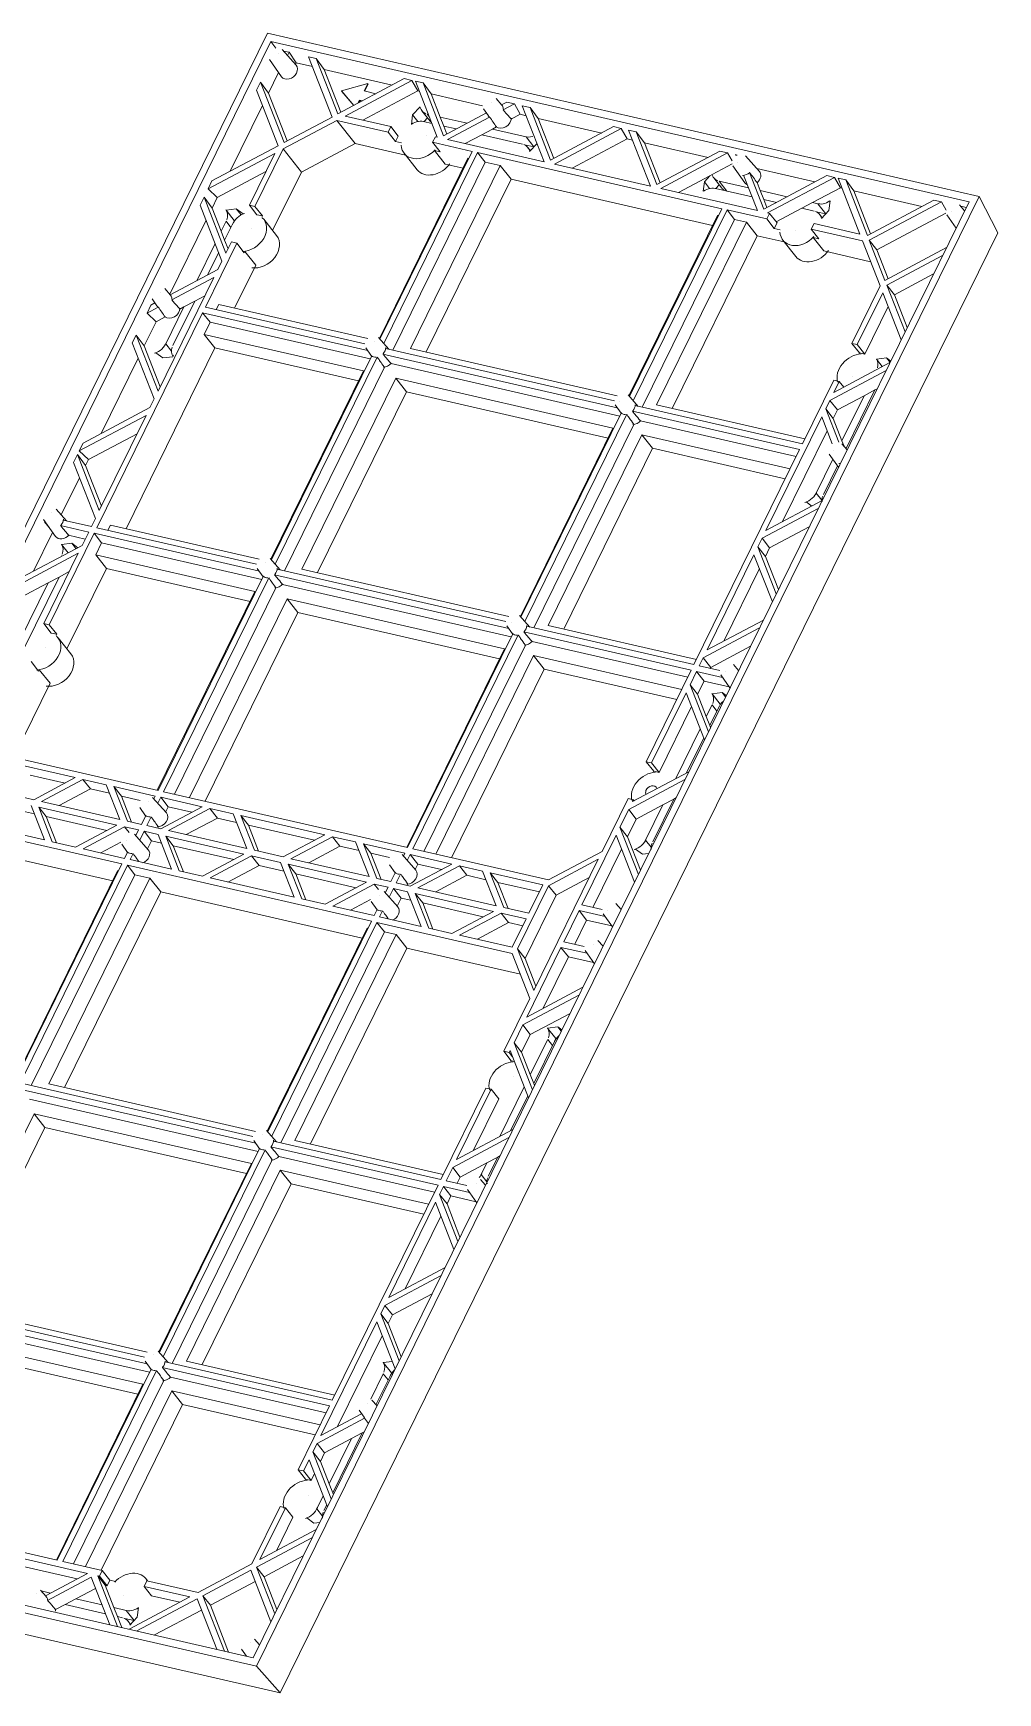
# Model space of a CAD drawing. Extents: x 4116 to 5931, y -3683 to -1260.
# Drawn here: x 5067.9 to 5245.3, y -1578.8 to -1273.7 of the extents above; entities that cross this region are included whole.
import ezdxf

# ---------------------------------------------------------------- set-up
doc = ezdxf.new("R2010")
doc.units = 0
doc.header["$MEASUREMENT"] = 0
doc.layers.get('0').update_dxf_attribs({"true_color": 0xffffff})
doc.layers.add('61', color=7, linetype='Continuous', true_color=0xffffff)

# ---------------------------------------------------------------- blocks, each defined once
blk = doc.blocks.new('u15')
at = {"layer": '61', "color": 7, "linetype": 'Continuous', "lineweight": 13}
for p, q in [((0.28, 151.9), (-132.61, -118.36)), ((0.89, 150.35), (-130.75, -117.37)), ((0.28, 151.9), (131.14, 121.89)), ((0.89, 150.35), (1.77, 149.16)), ((0.89, 150.35), (129.29, 120.9)), ((0.63, 147.03), (2.83, 143.9)), ((5.51, 146.02), (2.98, 148.89)), ((3.22, 148.61), (3.23, 148.62)), ((3.23, 148.62), (4.23, 148.39)), ((4.23, 148.39), (3.94, 147.8)), ((4.23, 148.39), (5.51, 146.44)), ((9.21, 147.25), (7.79, 147.57)), ((7.79, 147.57), (12.13, 136.47)), ((13.2, 137.04), (9.21, 147.25)), ((9.21, 147.25), (10.69, 145.25)), ((0.46, 140.88), (2.31, 144.64)), ((5.38, 146.17), (5.51, 146.44)), ((8.51, 145.75), (5.51, 146.44)), ((10.69, 145.25), (13.77, 137.35)), ((23.22, 142.37), (10.69, 145.25)), ((13.2, 137.04), (25.4, 143.54)), ((26.81, 143.21), (25.4, 143.54)), ((-1.74, 141.42), (-1.02, 142.88)), ((2.25, 131.21), (-1.74, 141.42)), ((-1.02, 142.88), (3.32, 131.78)), ((-1.02, 142.88), (0.46, 140.88)), ((3.89, 132.09), (0.46, 140.88)), ((18.69, 142.64), (13.87, 141.28)), ((13.87, 141.28), (16.15, 138.61)), ((13.95, 141.18), (13.87, 141.28)), ((13.95, 141.18), (16.15, 138.61)), ((26.81, 143.21), (14.52, 136.67)), ((17.78, 135.92), (27.89, 141.3)), ((18.01, 141.27), (18.69, 142.64)), ((20.2, 140.77), (18.01, 141.27)), ((18.13, 141.24), (18.77, 142.54)), ((18.77, 142.54), (18.69, 142.64)), ((26.81, 143.21), (27.89, 141.3)), ((28.87, 142.74), (27.46, 143.07)), ((31.48, 132.78), (27.46, 143.07)), ((28.17, 141.24), (27.89, 141.3)), ((28.87, 142.74), (32.66, 133.05)), ((28.87, 142.74), (30.35, 140.74)), ((32.02, 136.47), (30.35, 140.74)), ((39.79, 138.57), (30.35, 140.74)), ((-6.61, 126.5), (-0.65, 138.63)), ((16.9, 139.01), (17.18, 139.58)), ((17.08, 139.11), (17.26, 139.48)), ((17.26, 139.48), (17.18, 139.58)), ((17.73, 139.45), (17.18, 139.58)), ((17.62, 139.4), (17.26, 139.48)), ((26.95, 136.88), (28.32, 138.38)), ((28.65, 137.62), (30.15, 135.72)), ((39.96, 138.01), (40.88, 136.71)), ((43.37, 138.67), (42.31, 139.87)), ((43.32, 138.72), (44.25, 139.22)), ((45.66, 138.89), (43.6, 137.79)), ((44.25, 139.22), (45.66, 138.89)), ((45.66, 138.89), (46.74, 136.98)), ((51.14, 128.27), (47.12, 138.56)), ((48.54, 138.23), (47.12, 138.56)), ((48.54, 138.23), (52.33, 128.54)), ((48.54, 138.23), (50.02, 136.23)), ((3.13, 130.61), (13.01, 135.87)), ((12.13, 136.47), (3.32, 131.78)), ((13.01, 135.87), (22.44, 133.71)), ((13.01, 135.87), (16.37, 131.62)), ((14.52, 136.67), (22.94, 134.74)), ((22.44, 133.71), (22.94, 134.74)), ((22.94, 134.74), (24.32, 132.99)), ((26.72, 135.12), (26.95, 136.88)), ((26.95, 136.88), (27.92, 135.66)), ((30.49, 135.32), (28.98, 135.66)), ((29.06, 135.64), (29.68, 136.32)), ((29.65, 137.01), (29.99, 136.58)), ((29.65, 137.01), (29.84, 136.97)), ((32.67, 134.82), (32.02, 136.47)), ((32.02, 136.47), (36.96, 135.34)), ((32.66, 133.05), (40.51, 137.23)), ((34.99, 134.29), (32.67, 134.82)), ((33.24, 133.36), (32.67, 134.82)), ((41.12, 136.47), (33.37, 132.35)), ((41.64, 134.26), (42.38, 134.66)), ((45.1, 136.11), (46.74, 136.98)), ((47.84, 136.73), (46.74, 136.98)), ((61.73, 133.54), (50.02, 136.23)), ((52.9, 128.85), (50.02, 136.23)), ((52.33, 128.54), (63.91, 134.71)), ((65.33, 134.38), (53.03, 127.84)), ((65.33, 134.38), (63.91, 134.71)), ((65.33, 134.38), (66.41, 132.47)), ((16.37, 131.62), (6.49, 126.36)), ((16.37, 131.62), (25.65, 129.49)), ((23.82, 131.96), (22.44, 133.71)), ((24.32, 132.99), (23.82, 131.96)), ((23.82, 131.96), (24.88, 131.71)), ((31.14, 132.86), (30.63, 131.83)), ((30.63, 131.83), (32.01, 130.08)), ((30.63, 131.83), (37.91, 130.16)), ((31.14, 132.86), (31.48, 132.78)), ((33.37, 132.35), (51.14, 128.27)), ((36.63, 131.6), (39.66, 133.21)), ((39.66, 133.21), (41.64, 134.26)), ((47.14, 131.5), (39.66, 133.21)), ((41.64, 134.26), (47.81, 132.85)), ((49.24, 130.97), (47.56, 131.35)), ((47.81, 132.85), (49.27, 131)), ((49.84, 131.62), (48.47, 130.14)), ((56.29, 127.09), (66.41, 132.47)), ((67.39, 132.24), (66.41, 132.47)), ((68.09, 133.75), (66.68, 134.07)), ((66.68, 134.07), (70.7, 123.79)), ((71.88, 124.05), (68.09, 133.75)), ((68.09, 133.75), (69.57, 131.74)), ((69.57, 131.74), (72.46, 124.36)), ((81.28, 129.06), (69.57, 131.74)), ((1.63, 129.8), (-10.67, 123.26)), ((-9.95, 124.72), (2.25, 131.21)), ((1.63, 129.8), (-3.06, 120.27)), ((-2.06, 120.04), (3.13, 130.61)), ((6.49, 126.36), (3.13, 130.61)), ((20.83, 95.76), (37.13, 128.9)), ((37.91, 130.16), (20.94, 95.64)), ((38.91, 129.93), (21.65, 94.83)), ((23.31, 93.63), (40.3, 128.18)), ((25.4, 129.81), (27.77, 126.8)), ((30.95, 130.32), (32.01, 130.08)), ((30.95, 130.32), (32.93, 127.82)), ((37.28, 128.87), (37.13, 128.9)), ((40.3, 128.18), (38.91, 129.93)), ((38.91, 129.93), (83.8, 119.63)), ((43.07, 127.54), (40.3, 128.18)), ((48.61, 130.29), (48.14, 130.89)), ((83.46, 130.22), (71.88, 124.05)), ((72.58, 123.35), (84.88, 129.9)), ((84.88, 129.9), (83.46, 130.22)), ((84.88, 129.9), (85.72, 128.4)), ((86.34, 129.56), (86.66, 129.49)), ((86.34, 129.56), (86.43, 129.35)), ((90.73, 126.48), (88.2, 129.34)), ((-8.99, 121.67), (-0.03, 126.44)), ((1.2, 115.6), (6.49, 126.36)), ((26.55, 93.94), (43.07, 127.54)), ((32.93, 127.82), (36.23, 127.06)), ((45.05, 125.04), (43.07, 127.54)), ((53.03, 127.84), (70.7, 123.79)), ((81.64, 125.69), (75.85, 122.6)), ((80.62, 124.57), (81.64, 125.69)), ((82.03, 125.9), (81.64, 125.69)), ((85.7, 127.85), (82.03, 125.9)), ((82.32, 125.32), (83.82, 123.42)), ((85.85, 127.49), (88.05, 124.36)), ((87.83, 125.76), (90.36, 119.28)), ((91.54, 119.55), (88.92, 126.27)), ((100.95, 124.55), (90.27, 127)), ((103.13, 125.71), (91.54, 119.55)), ((92.25, 118.84), (104.54, 125.39)), ((104.54, 125.39), (103.13, 125.71)), ((104.54, 125.39), (105.62, 123.48)), ((105.19, 125.24), (109.21, 114.95)), ((106.6, 124.92), (105.19, 125.24)), ((-10.67, 123.26), (-9.95, 124.72)), ((-8.99, 121.67), (-10.67, 123.26)), ((45.05, 125.04), (29.43, 93.28)), ((45.05, 125.04), (82.11, 116.54)), ((72.58, 123.35), (90.36, 119.28)), ((80.39, 122.82), (80.62, 124.57)), ((80.62, 124.57), (81.58, 123.35)), ((89.37, 121.81), (82.65, 123.35)), ((82.73, 123.34), (83.35, 124.01)), ((83.32, 124.71), (88.72, 123.47)), ((83.32, 124.71), (84.77, 122.87)), ((90.34, 124.42), (90.9, 122.97)), ((90.9, 122.97), (95.84, 121.83)), ((90.9, 122.97), (91.55, 121.31)), ((105.62, 123.48), (100.52, 120.76)), ((105.9, 123.41), (105.62, 123.48)), ((110.59, 114.71), (106.6, 124.92)), ((106.6, 124.92), (108.08, 122.91)), ((108.08, 122.91), (111.17, 115.01)), ((120.61, 120.04), (108.08, 122.91)), ((-12.13, 120.29), (-11.41, 121.75)), ((-8.11, 110), (-12.13, 120.29)), ((-11.41, 121.75), (-7.39, 111.46)), ((-11.41, 121.75), (-9.93, 119.75)), ((-9.93, 119.75), (-8.99, 121.67)), ((-8.26, 115.48), (-9.93, 119.75)), ((-7.37, 119.38), (-5.51, 119.61)), ((-7.37, 119.38), (-5.87, 117.47)), ((-5.51, 119.61), (-4.22, 118.65)), ((-5.51, 119.61), (-4.61, 118.47)), ((-3.06, 120.27), (-2.06, 120.04)), ((-1.68, 118.52), (-3.06, 120.27)), ((129.29, 120.9), (-2.36, -146.82)), ((-2.06, 120.04), (-0.68, 118.29)), ((131.14, 121.89), (-1.75, -148.37)), ((83.8, 119.63), (66.83, 85.11)), ((84.8, 119.4), (67.54, 84.3)), ((84.8, 119.4), (92.08, 117.73)), ((86.18, 117.65), (84.8, 119.4)), ((91.55, 121.31), (92.12, 119.85)), ((93.87, 120.78), (91.55, 121.31)), ((98.55, 119.71), (93.83, 117.2)), ((100.52, 120.76), (98.55, 119.71)), ((100.81, 119.19), (98.55, 119.71)), ((100.52, 120.76), (101.48, 120.54)), ((101.23, 119.04), (102.91, 118.66)), ((101.48, 120.54), (102.94, 118.69)), ((103.52, 119.32), (102.14, 117.83)), ((103.74, 121.08), (103.52, 119.32)), ((110.59, 114.71), (122.8, 121.2)), ((124.21, 120.88), (110.94, 113.82)), ((124.21, 120.88), (122.8, 121.2)), ((124.21, 120.88), (125.06, 119.38)), ((128.48, 119.25), (127.53, 120.32)), ((127.78, 120.06), (127.77, 120.05)), ((127.78, 120.06), (128.76, 119.83)), ((131.14, 121.89), (134.58, 115.2)), ((-17.72, 103.9), (-11.04, 117.5)), ((-8.26, 115.48), (-7.36, 117.31)), ((-6.05, 117.01), (-7.62, 113.83)), ((-7.36, 117.31), (-6.46, 116.17)), ((-5.87, 117.47), (-5.76, 117.49)), ((-0.68, 118.29), (-1.68, 118.52)), ((-0.8, 118.04), (-0.68, 118.29)), ((1.93, 114.67), (-0.43, 117.67)), ((66.72, 85.23), (83.02, 118.38)), ((69.19, 83.11), (86.18, 117.65)), ((71.82, 83.56), (88.34, 117.16)), ((83.17, 118.35), (83.02, 118.38)), ((88.34, 117.16), (86.18, 117.65)), ((88.34, 117.16), (90.32, 114.66)), ((92.08, 117.73), (92.59, 118.77)), ((93.47, 115.98), (92.08, 117.73)), ((92.25, 118.84), (92.59, 118.77)), ((92.59, 118.77), (93.97, 117.01)), ((93.97, 117.01), (93.47, 115.98)), ((93.47, 115.98), (94.52, 115.74)), ((100.78, 116.89), (100.28, 115.85)), ((100.78, 116.89), (109.21, 114.95)), ((102.28, 117.98), (101.81, 118.58)), ((112.32, 112.07), (125.03, 118.83)), ((125.18, 118.47), (126.89, 116.03)), ((-12.73, 106.39), (-9.37, 113.23)), ((-11.16, 101.54), (-5.39, 113.28)), ((-7.62, 113.83), (-8.26, 115.48)), ((-7, 112.25), (-7.62, 113.83)), ((-6.39, 113.51), (-7.39, 111.46)), ((-5.39, 113.28), (-6.39, 113.51)), ((-4.01, 111.53), (-5.39, 113.28)), ((134.58, 115.2), (2.56, -153.28)), ((90.32, 114.66), (74.7, 82.9)), ((90.32, 114.66), (95.3, 113.52)), ((95.05, 113.83), (97.41, 110.83)), ((100.28, 115.85), (109.7, 113.69)), ((100.28, 115.85), (101.66, 114.1)), ((100.6, 114.35), (102.57, 111.85)), ((100.6, 114.35), (101.66, 114.1)), ((109.7, 113.69), (112.93, 105.43)), ((113.82, 106.44), (110.94, 113.82)), ((110.94, 113.82), (112.32, 112.07)), ((-8.72, 111.58), (-10.76, 107.44)), ((-8.11, 110), (-8.88, 108.44)), ((-4.01, 111.53), (-3.89, 111.77)), ((-1.91, 109.27), (-3.89, 111.77)), ((102.57, 111.85), (111.19, 109.87)), ((112.32, 112.07), (114.4, 106.75)), ((125.14, 112.46), (113.82, 106.44)), ((114.17, 105.55), (124.42, 111.01)), ((-9.6, 106.98), (-19.86, 86.1)), ((-17.62, 103.79), (-8.88, 108.44)), ((-9.6, 106.98), (-17.35, 102.86)), ((-5.8, 101.36), (-1.91, 109.27)), ((122.76, 107.64), (115.55, 103.8)), ((-17.58, 103.73), (-18.63, 104.93)), ((112.93, 105.43), (107.73, 94.86)), ((108.73, 94.63), (113.42, 104.17)), ((113.42, 104.17), (116.8, 95.52)), ((114.17, 105.55), (115.55, 103.8)), ((117.52, 96.97), (114.17, 105.55)), ((115.55, 103.8), (117.91, 97.77)), ((-21.89, 100.44), (-21.18, 101.89)), ((-19.83, 101.53), (-21.89, 100.44)), ((-21.18, 101.89), (-20.43, 102.29)), ((-20.98, 103.07), (-20.07, 101.77)), ((-18.45, 94.77), (-15.11, 101.56)), ((-13.13, 102.61), (-17.13, 94.47)), ((-15.85, 101.17), (-15.11, 101.56)), ((-15.11, 101.56), (-13.13, 102.61)), ((-13.13, 102.61), (-11.25, 103.61)), ((18.19, 94.8), (-11.16, 101.54)), ((-8.68, 102.02), (-9.15, 101.07)), ((-8.68, 102.02), (18.71, 95.74)), ((114.42, 101.63), (110.12, 92.88)), ((-31.11, 60.96), (-11.67, 100.5)), ((-22.4, 94.39), (-20.21, 98.85)), ((-20.21, 98.85), (-21.89, 100.44)), ((-20.21, 98.85), (-18.57, 99.72)), ((18.71, 93.54), (-11.67, 100.5)), ((-11.67, 100.5), (-10.29, 98.75)), ((-10.29, 98.75), (-11.39, 96.52)), ((-10.29, 98.75), (19.15, 92)), ((-24.6, 94.93), (-23.88, 96.39)), ((-20.58, 84.64), (-24.6, 94.93)), ((-23.88, 96.39), (-22.4, 94.39)), ((-23.88, 96.39), (-19.86, 86.1)), ((-18.45, 94.77), (-17.4, 93.45)), ((-11.39, 96.52), (17.91, 89.8)), ((-9.41, 94.02), (-11.39, 96.52)), ((22.56, 93.8), (20.7, 95.91)), ((109.12, 93.11), (107.73, 94.86)), ((107.73, 94.86), (108.73, 94.63)), ((108.73, 94.63), (110.12, 92.88)), ((-30.31, 78.31), (-23.51, 92.14)), ((-25.76, 60.78), (-9.41, 94.02)), ((-19.47, 86.89), (-22.4, 94.39)), ((-18.99, 92.18), (-20.28, 93.13)), ((-17.13, 92.41), (-18.99, 92.18)), ((17, 87.96), (-9.41, 94.02)), ((19.43, 92.57), (0.99, 55.06)), ((20.43, 92.34), (1.7, 54.25)), ((18.35, 94.05), (19.41, 92.53)), ((64.59, 83.02), (21.49, 92.9)), ((64.07, 84.28), (21.99, 93.93)), ((26.55, 93.94), (64.59, 85.21)), ((109.12, 93.11), (108.99, 92.86)), ((110.12, 92.88), (109.12, 93.11)), ((112.26, 91.94), (114.12, 92.17)), ((112.26, 91.94), (113.33, 90.58)), ((114.12, 92.17), (114.88, 91.61)), ((114.12, 92.17), (114.76, 91.36)), ((0.88, 55.18), (17.91, 89.8)), ((3.36, 53.05), (21.76, 90.48)), ((22.98, 91.13), (65.04, 81.48)), ((103.69, 84.37), (114.03, 89.87)), ((114.75, 91.33), (104.4, 85.83)), ((6.6, 53.36), (23.85, 88.44)), ((25.82, 85.94), (9.48, 52.7)), ((23.85, 88.44), (63.79, 79.28)), ((23.85, 88.44), (25.82, 85.94)), ((62.89, 77.44), (25.82, 85.94)), ((104.41, 88.1), (98.64, 76.36)), ((104.4, 85.83), (105.41, 87.87)), ((105.41, 87.87), (104.41, 88.1)), ((106.25, 86.81), (105.41, 87.87)), ((111.96, 86.29), (106.67, 75.52)), ((111.96, 86.29), (109.98, 85.23)), ((112.37, 86.51), (111.96, 86.29)), ((-33.65, 76.53), (-21.35, 83.08)), ((-20.58, 84.64), (-21.35, 83.08)), ((64.23, 83.53), (65.3, 82.01)), ((68.44, 83.28), (66.58, 85.39)), ((98.64, 76.36), (67.88, 83.41)), ((71.82, 83.56), (99.1, 77.3)), ((102.92, 82.8), (103.69, 84.37)), ((105.31, 76.68), (102.92, 82.8)), ((102.92, 82.8), (104.3, 81.05)), ((105.07, 82.62), (103.69, 84.37)), ((105.07, 82.62), (104.3, 81.05)), ((109.98, 85.23), (105.07, 82.62)), ((105.91, 76.94), (109.98, 85.23)), ((-22.07, 81.62), (-34.36, 75.08)), ((-22.07, 81.62), (-30.67, 64.12)), ((65.32, 82.05), (46.87, 44.54)), ((66.32, 81.82), (47.59, 43.73)), ((49.24, 42.53), (67.64, 79.95)), ((98.13, 75.33), (67.37, 82.38)), ((68.86, 80.6), (97.49, 74.04)), ((91.93, 60.47), (102.2, 81.34)), ((102.2, 81.34), (104.14, 76.37)), ((104.3, 81.05), (105.91, 76.94)), ((-34.36, 75.08), (-33.65, 76.53)), ((-32.68, 73.49), (-23.72, 78.25)), ((46.77, 44.66), (63.79, 79.28)), ((51.87, 42.98), (69.12, 78.06)), ((69.12, 78.06), (96.4, 71.81)), ((69.12, 78.06), (71.09, 75.56)), ((103.19, 78.8), (94.97, 62.08)), ((105.91, 76.94), (106.3, 75.93)), ((106.86, 75.3), (105.92, 76.37)), ((-35.41, 72.95), (-34.69, 74.41)), ((-34.69, 74.41), (-33.21, 72.41)), ((-34.69, 74.41), (-30.67, 64.12)), ((-32.68, 73.49), (-34.36, 75.08)), ((-33.21, 72.41), (-32.68, 73.49)), ((71.09, 75.56), (54.75, 42.32)), ((95.49, 69.97), (71.09, 75.56)), ((98.13, 75.33), (78.68, 35.78)), ((101.18, 67.34), (104.24, 73.55)), ((103.56, 74.51), (105.28, 72.08)), ((-31.39, 62.67), (-35.41, 72.95)), ((-30.28, 64.92), (-33.21, 72.41)), ((105.1, 72.33), (102.5, 67.04)), ((105.54, 72.78), (105.58, 72.69)), ((-37.68, 63.32), (-34.32, 70.16)), ((101.18, 67.34), (102.23, 66.02)), ((-36.72, 62.25), (-38.58, 64.35)), ((91.22, 59.01), (101.56, 64.51)), ((102.28, 65.97), (91.93, 60.47)), ((100.36, 64.95), (99.35, 65.7)), ((-40.94, 62.49), (-38.74, 59.37)), ((-40.78, 62.03), (-40.71, 62.17)), ((-40.57, 61.98), (-40.78, 62.03)), ((-39.93, 61.06), (-40.78, 62.03)), ((-32.62, 60.16), (-37.8, 61.34)), ((-37.29, 62.38), (-32.11, 61.19)), ((-31.39, 62.67), (-32.11, 61.19)), ((-28.64, 61.44), (-29.1, 60.5)), ((-28.64, 61.44), (-1.25, 55.16)), ((99.9, 61.15), (92.6, 57.26)), ((-42.78, 52.95), (-39.26, 60.11)), ((-39.89, 43.11), (-31.62, 59.93)), ((-37.61, 57.88), (-35.75, 58.11)), ((-36.31, 59.57), (-33.25, 58.87)), ((-35.75, 58.11), (-34.64, 57.28)), ((-35.75, 58.11), (-34.96, 57.11)), ((-32.62, 60.16), (-33.82, 57.72)), ((-31.62, 59.93), (-30.24, 58.18)), ((-1.24, 52.96), (-31.62, 59.93)), ((-30.24, 58.18), (-31.34, 55.95)), ((-1.76, 54.23), (-31.11, 60.96)), ((-30.24, 58.18), (-0.8, 51.43)), ((90.45, 57.44), (91.22, 59.01)), ((92.6, 57.26), (91.22, 59.01)), ((-34.54, 56.26), (-46.83, 49.72)), ((-46.12, 51.17), (-33.82, 57.72)), ((-34.54, 56.26), (-40.89, 43.34)), ((-37.67, 55.67), (-37.6, 55.81)), ((-36.4, 56.34), (-37.61, 57.88)), ((-37.6, 55.81), (-37.54, 55.74)), ((-31.34, 55.95), (-2.04, 49.23)), ((-29.36, 53.45), (-31.34, 55.95)), ((2.61, 53.23), (0.75, 55.33)), ((81.13, 38.49), (89.73, 55.98)), ((89.73, 55.98), (93.11, 47.33)), ((90.45, 57.44), (91.83, 55.69)), ((93.83, 48.79), (90.45, 57.44)), ((92.6, 57.26), (91.83, 55.69)), ((91.83, 55.69), (94.22, 49.58)), ((-38.07, 51.89), (-44.61, 38.59)), ((-40.05, 50.84), (-38.07, 51.89)), ((-38.07, 51.89), (-36.19, 52.89)), ((-36.63, 38.67), (-29.36, 53.45)), ((-2.95, 47.39), (-29.36, 53.45)), ((-0.52, 51.99), (-19.86, 12.65)), ((-1.61, 53.48), (-0.54, 51.96)), ((44.64, 42.44), (1.54, 52.32)), ((44.12, 43.71), (2.04, 53.36)), ((6.6, 53.36), (44.64, 44.64)), ((90.72, 53.44), (84.16, 40.1)), ((-45.26, 40.24), (-40.05, 50.84)), ((-45.15, 48.13), (-40.05, 50.84)), ((-20.01, 12.69), (-2.04, 49.23)), ((0.48, 51.76), (-18.86, 12.42)), ((-16.85, 11.96), (1.81, 49.9)), ((3.02, 50.55), (45.09, 40.9)), ((-14.07, 11.33), (3.9, 47.87)), ((5.87, 45.37), (3.9, 47.87)), ((3.9, 47.87), (43.84, 38.71)), ((-40.89, 43.34), (-39.89, 43.11)), ((-39.51, 41.59), (-40.89, 43.34)), ((-39.89, 43.11), (-38.51, 41.36)), ((5.87, 45.37), (-11.19, 10.67)), ((42.94, 36.87), (5.87, 45.37)), ((44.28, 42.95), (45.35, 41.44)), ((48.49, 42.7), (46.63, 44.81)), ((78.68, 35.78), (47.93, 42.83)), ((51.87, 42.98), (79.15, 36.72)), ((91.47, 43.99), (81.13, 38.49)), ((-38.51, 41.36), (-39.51, 41.59)), ((-38.63, 41.12), (-38.51, 41.36)), ((-35.89, 37.74), (-38.26, 40.74)), ((45.36, 41.47), (26.02, 2.13)), ((46.36, 41.24), (27.02, 1.9)), ((78.18, 34.75), (47.42, 41.8)), ((48.91, 40.03), (77.54, 33.46)), ((80.41, 37.03), (90.75, 42.53)), ((25.87, 2.17), (43.84, 38.71)), ((29.04, 1.44), (47.69, 39.38)), ((31.2, 0.94), (49.17, 37.48)), ((51.14, 34.98), (49.17, 37.48)), ((49.17, 37.48), (76.45, 31.23)), ((79.68, 35.55), (80.41, 37.03)), ((81.79, 35.28), (80.41, 37.03)), ((89.09, 39.17), (81.79, 35.28)), ((-41.83, 34.6), (-43.21, 36.35)), ((-41.83, 34.6), (-41.71, 34.85)), ((-39.74, 32.35), (-41.71, 34.85)), ((51.14, 34.98), (34.08, 0.28)), ((75.54, 29.39), (51.14, 34.98)), ((78.18, 34.75), (69.91, 17.94)), ((77.98, 32.08), (79.18, 34.52)), ((80.56, 32.77), (79.18, 34.52)), ((79.18, 34.52), (83.97, 33.42)), ((83.45, 34.69), (79.68, 35.55)), ((81.79, 35.28), (81.7, 35.09)), ((83.61, 33.93), (85.32, 31.5)), ((86.91, 34.72), (85.96, 35.79)), ((-44.64, 22.38), (-39.74, 32.35)), ((70.91, 17.71), (77.26, 30.62)), ((77.26, 30.62), (80.64, 21.97)), ((77.98, 32.08), (79.36, 30.33)), ((81.36, 23.43), (77.98, 32.08)), ((80.56, 32.77), (79.36, 30.33)), ((85.18, 31.71), (80.56, 32.77)), ((82.02, 30.44), (83.89, 30.67)), ((83.89, 30.67), (84.52, 29.87)), ((83.89, 30.67), (84.64, 30.11)), ((78.25, 28.08), (72.29, 15.96)), ((79.36, 30.33), (80.97, 26.22)), ((80.97, 26.22), (82.03, 28.38)), ((83.34, 28.08), (81.61, 24.57)), ((83.52, 28.54), (82.02, 30.44)), ((82.93, 27.24), (82.03, 28.38)), ((83.52, 28.54), (83.63, 28.56)), ((80.97, 26.22), (81.61, 24.57)), ((81.61, 24.57), (81.75, 24.22)), ((75.36, 14.82), (79.86, 23.97)), ((80.51, 22.32), (77.34, 15.88)), ((-19.86, 12.65), (-44.76, 18.36)), ((-35.1, 15), (-44.77, 17.22)), ((-43.39, 15.47), (-36.98, 14)), ((77.75, 16.1), (67.41, 10.59)), ((69.91, 17.94), (70.91, 17.71)), ((71.29, 16.19), (69.91, 17.94)), ((70.91, 17.71), (72.29, 15.96)), ((71.29, 16.19), (71.17, 15.94)), ((72.29, 15.96), (71.29, 16.19)), ((-42.72, 10.94), (-35.1, 15)), ((-33.68, 14.68), (-41.3, 10.62)), ((-32.3, 12.93), (-38.04, 9.87)), ((-32.3, 12.93), (-33.68, 14.68)), ((-29.41, 13.7), (-33.68, 14.68)), ((-32.3, 12.93), (-28.8, 12.12)), ((-26.92, 7.32), (-29.41, 13.7)), ((-20.37, 11.62), (-28, 13.37)), ((-26.62, 11.62), (-28, 13.37)), ((-28, 13.37), (-25.51, 7)), ((26.02, 2.13), (-18.86, 12.42)), ((66.69, 9.13), (77.03, 14.64)), ((-42.72, 10.94), (-47.34, 12)), ((-42.61, 8.34), (-46.46, 9.22)), ((-43.22, 9.91), (-40.73, 3.54)), ((-41.81, 9.59), (-27.43, 6.29)), ((-41.81, 9.59), (-40.43, 7.84)), ((-39.32, 3.21), (-41.81, 9.59)), ((-26.92, 7.32), (-41.3, 10.62)), ((-26.62, 11.62), (-24.74, 6.82)), ((-26.62, 11.62), (-23.17, 10.83)), ((-23.22, 9.52), (-22.15, 8)), ((-18.34, 8.51), (-20.87, 11.38)), ((-20.37, 11.62), (-20.63, 11.1)), ((-19.37, 11.39), (-19.91, 10.29)), ((-19.37, 11.39), (-17.99, 9.64)), ((-11.74, 9.64), (-19.37, 11.39)), ((-11.74, 9.64), (-19.37, 5.59)), ((-18.47, 8.66), (-17.99, 9.64)), ((-17.99, 9.64), (-13.63, 8.64)), ((-17.95, 5.26), (-10.33, 9.32)), ((-10.33, 9.32), (-8.95, 7.57)), ((-6.06, 8.34), (-10.33, 9.32)), ((66.58, 11.17), (61.8, 1.45)), ((67.58, 10.94), (66.58, 11.17)), ((67.41, 10.59), (67.58, 10.94)), ((67.73, 10.76), (67.58, 10.94)), ((72.99, 10), (68.07, 7.38)), ((69.8, 3.52), (72.99, 10)), ((74.97, 11.05), (71.11, 3.22)), ((74.97, 11.05), (72.99, 10)), ((75.38, 11.27), (74.97, 11.05)), ((-29.31, 5.29), (-40.43, 7.84)), ((-38.55, 3.04), (-40.43, 7.84)), ((-27.43, 6.29), (-35.05, 2.23)), ((-22.94, 6.41), (-25.51, 7)), ((-22.14, 8.03), (-22.94, 6.41)), ((-21.14, 7.8), (-21.94, 6.18)), ((-19.37, 5.59), (-21.94, 6.18)), ((-8.95, 7.57), (-14.69, 4.52)), ((-8.95, 7.57), (-5.44, 6.77)), ((-6.06, 8.34), (-3.57, 1.97)), ((-4.64, 8.02), (-3.26, 6.27)), ((-2.15, 1.64), (-4.64, 8.02)), ((10.79, 4.48), (-4.64, 8.02)), ((-3.26, 6.27), (-1.39, 1.47)), ((-3.26, 6.27), (8.91, 3.48)), ((65.09, 5.88), (66.69, 9.13)), ((68.07, 7.38), (66.47, 4.13)), ((68.07, 7.38), (66.69, 9.13)), ((-26.51, -0.87), (-51.42, 4.84)), ((-40.73, 3.54), (-50.41, 5.76)), ((-35.05, 2.23), (-39.32, 3.21)), ((-33.63, 1.91), (-26.01, 5.97)), ((-30.37, 1.16), (-26.7, 3.12)), ((-26.01, 5.97), (-23.44, 5.38)), ((-26.01, 5.97), (-25.2, 4.93)), ((-21.66, 1.75), (-24.19, 4.61)), ((-23.44, 5.38), (-23.95, 4.34)), ((-22.44, 5.15), (-23.24, 3.53)), ((-22.44, 5.15), (-21.06, 3.4)), ((-22.44, 5.15), (-19.87, 4.56)), ((-21.8, 1.9), (-21.06, 3.4)), ((-19.26, 2.98), (-21.06, 3.4)), ((-19.92, 5.72), (-19.81, 5.94)), ((-17.38, -1.82), (-19.87, 4.56)), ((-18.46, 4.23), (-15.97, -2.14)), ((-18.46, 4.23), (-4.07, 0.93)), ((-17.08, 2.48), (-18.46, 4.23)), ((-3.57, 1.97), (-17.95, 5.26)), ((3.17, 0.42), (10.79, 4.48)), ((12.2, 4.15), (4.58, 0.1)), ((13.58, 2.4), (12.2, 4.15)), ((16.47, 3.17), (12.2, 4.15)), ((18.97, -3.2), (16.47, 3.17)), ((58.07, -8.41), (64.37, 4.42)), ((64.37, 4.42), (67.75, -4.23)), ((68.47, -2.78), (65.09, 5.88)), ((65.09, 5.88), (66.47, 4.13)), ((66.47, 4.13), (68.86, -1.98)), ((69.8, 3.52), (70.85, 2.19)), ((-48.06, 0.59), (-28.2, -3.97)), ((-26.01, 0.16), (-33.63, 1.91)), ((-26.55, 2.76), (-25.48, 1.24)), ((-25.46, 1.27), (-26.01, 0.16)), ((-24.46, 1.04), (-25.01, -0.07)), ((-5.96, -0.07), (-17.08, 2.48)), ((-15.2, -2.32), (-17.08, 2.48)), ((-11.69, -3.12), (-4.07, 0.93)), ((-2.66, 0.61), (-10.28, -3.45)), ((-1.28, -1.14), (-2.66, 0.61)), ((-2.66, 0.61), (2.66, -0.61)), ((3.17, 0.42), (-2.15, 1.64)), ((18.97, -3.2), (4.58, 0.1)), ((13.58, 2.4), (7.85, -0.65)), ((13.58, 2.4), (17.09, 1.6)), ((17.89, 2.85), (20.38, -3.53)), ((19.27, 1.1), (17.89, 2.85)), ((25.51, 1.1), (17.89, 2.85)), ((19.27, 1.1), (21.15, -3.7)), ((19.27, 1.1), (22.72, 0.31)), ((27.55, -2.01), (25.02, 0.85)), ((25.51, 1.1), (25.26, 0.58)), ((26.51, 0.87), (25.97, -0.23)), ((26.51, 0.87), (27.9, -0.88)), ((34.14, -0.88), (26.51, 0.87)), ((51.92, -3.81), (27.02, 1.9)), ((61.8, 1.45), (51.92, -3.81)), ((65.37, 1.88), (60.08, -8.87)), ((69.26, 0.92), (67.97, 1.87)), ((70.36, 1.06), (69.26, 0.92)), ((-45.67, -39.5), (-27.3, -2.13)), ((-26.51, -0.87), (-45.57, -39.62)), ((-25.51, -1.1), (-44.85, -40.43)), ((-43.2, -41.62), (-24.13, -2.85)), ((-27.3, -2.13), (-27.15, -2.16)), ((-25.51, -1.1), (-24.13, -2.85)), ((19.37, -11.39), (-25.51, -1.1)), ((-17.38, -1.82), (-25.01, -0.07)), ((-24.13, -2.85), (-21.36, -3.49)), ((-11.69, -3.12), (-15.97, -2.14)), ((-7.02, -4.19), (-1.28, -1.14)), ((3.28, -2.18), (-1.28, -1.14)), ((2.66, -0.61), (5.15, -6.99)), ((4.07, -0.93), (18.46, -4.23)), ((6.57, -7.31), (4.07, -0.93)), ((4.07, -0.93), (5.46, -2.68)), ((7.33, -7.49), (5.46, -2.68)), ((16.58, -5.23), (5.46, -2.68)), ((22.67, -1), (23.73, -2.52)), ((23.75, -2.49), (22.95, -4.12)), ((24.75, -2.72), (23.95, -4.34)), ((34.14, -0.88), (26.52, -4.93)), ((27.41, -1.86), (27.9, -0.88)), ((27.9, -0.88), (32.26, -1.88)), ((27.93, -5.26), (35.55, -1.2)), ((36.94, -2.95), (31.2, -6.01)), ((35.55, -1.2), (36.94, -2.95)), ((39.83, -2.18), (35.55, -1.2)), ((36.94, -2.95), (40.44, -3.76)), ((39.83, -2.18), (42.32, -8.56)), ((50.92, -4.72), (41.24, -2.51)), ((43.73, -8.88), (41.24, -2.51)), ((41.24, -2.51), (42.62, -4.26)), ((49.22, -24.14), (61.09, -0.01)), ((51.96, -4.87), (61.09, -0.01)), ((-39.96, -41.32), (-21.36, -3.49)), ((-37.08, -41.98), (-19.38, -5.99)), ((-21.36, -3.49), (-19.38, -5.99)), ((-19.38, -5.99), (17.68, -14.49)), ((5.15, -6.99), (-10.28, -3.45)), ((18.46, -4.23), (10.84, -8.29)), ((12.25, -8.61), (19.87, -4.56)), ((19.87, -4.56), (20.69, -5.59)), ((19.87, -4.56), (22.44, -5.15)), ((22.95, -4.12), (20.38, -3.53)), ((24.22, -8.78), (21.69, -5.91)), ((22.44, -5.15), (21.93, -6.18)), ((23.44, -5.38), (22.65, -6.99)), ((23.44, -5.38), (26.01, -5.97)), ((23.44, -5.38), (24.82, -7.13)), ((26.52, -4.93), (23.95, -4.34)), ((25.96, -4.81), (26.08, -4.58)), ((28.5, -12.34), (26.01, -5.97)), ((42.32, -8.56), (27.93, -5.26)), ((42.62, -4.26), (50.28, -6.01)), ((42.62, -4.26), (44.5, -9.06)), ((51.96, -4.87), (46.24, -16.5)), ((48.35, -9.94), (50.92, -4.72)), ((53.34, -6.62), (51.96, -4.87)), ((59.43, -3.37), (53.34, -6.62)), ((10.84, -8.29), (6.57, -7.31)), ((19.88, -10.36), (12.25, -8.61)), ((15.52, -9.36), (19.19, -7.41)), ((19.34, -7.77), (20.41, -9.28)), ((24.09, -8.62), (24.82, -7.13)), ((26.63, -7.54), (24.82, -7.13)), ((27.43, -6.29), (41.81, -9.59)), ((28.81, -8.04), (27.43, -6.29)), ((27.43, -6.29), (29.92, -12.66)), ((30.68, -12.84), (28.81, -8.04)), ((39.93, -10.59), (28.81, -8.04)), ((48.35, -9.94), (43.73, -8.88)), ((47.62, -18.26), (53.34, -6.62)), ((61.84, -9.27), (58.07, -8.41)), ((65.29, -9.24), (64.35, -8.17)), ((19.37, -11.39), (0.32, -50.14)), ((20.37, -11.62), (1.03, -50.95)), ((20.42, -9.25), (19.88, -10.36)), ((20.37, -11.62), (21.75, -13.37)), ((45.27, -17.33), (20.37, -11.62)), ((21.42, -9.48), (20.88, -10.59)), ((28.5, -12.34), (20.88, -10.59)), ((34.19, -13.64), (41.81, -9.59)), ((43.22, -9.91), (35.6, -13.97)), ((38.87, -14.72), (44.61, -11.66)), ((43.22, -9.91), (47.84, -10.97)), ((44.61, -11.66), (43.22, -9.91)), ((47.21, -12.26), (44.61, -11.66)), ((45.28, -16.19), (47.84, -10.97)), ((54.74, -15.17), (57.56, -9.44)), ((58.94, -11.19), (56.76, -15.63)), ((58.94, -11.19), (57.56, -9.44)), ((57.56, -9.44), (62.36, -10.54)), ((63.56, -12.25), (58.94, -11.19)), ((62, -10.02), (63.71, -12.46)), ((0.21, -50.02), (18.59, -12.65)), ((2.69, -52.15), (21.75, -13.37)), ((5.31, -51.7), (23.92, -13.87)), ((18.59, -12.65), (18.74, -12.68)), ((21.75, -13.37), (23.92, -13.87)), ((25.89, -16.37), (23.92, -13.87)), ((34.19, -13.64), (29.92, -12.66)), ((45.28, -16.19), (35.6, -13.97)), ((54.74, -15.17), (58.51, -16.03)), ((61.97, -16), (61.02, -14.93)), ((8.19, -52.36), (25.89, -16.37)), ((25.89, -16.37), (46.77, -21.16)), ((45.27, -17.33), (48.5, -25.6)), ((46.24, -16.5), (47.62, -18.26)), ((49.22, -24.14), (46.24, -16.5)), ((47.62, -18.26), (49.61, -23.35)), ((47.93, -29.02), (54.24, -16.2)), ((55.62, -17.95), (50.97, -27.41)), ((55.62, -17.95), (54.24, -16.2)), ((59.03, -17.3), (54.24, -16.2)), ((55.62, -17.95), (60.24, -19.01)), ((58.67, -16.79), (60.38, -19.22)), ((47.93, -29.02), (58.27, -23.52)), ((43.72, -35.32), (48.5, -25.6)), ((57.55, -24.98), (47.21, -30.48)), ((45.61, -33.74), (47.21, -30.48)), ((48.59, -32.23), (47.21, -30.48)), ((48.59, -32.23), (55.9, -28.34)), ((48.59, -32.23), (46.99, -35.49)), ((48.6, -39.6), (51.79, -33.12)), ((53.1, -33.42), (49.25, -41.25)), ((51.78, -31.05), (53.65, -30.82)), ((51.78, -31.05), (53.28, -32.96)), ((51.79, -33.12), (52.69, -34.26)), ((53.39, -32.94), (53.28, -32.96)), ((53.65, -30.82), (54.4, -31.39)), ((53.65, -30.82), (54.28, -31.63)), ((45.1, -37.07), (43.72, -35.32)), ((43.72, -35.32), (44.72, -35.55)), ((44.72, -35.55), (44.89, -35.2)), ((44.72, -35.55), (45.34, -36.33)), ((48.27, -43.85), (44.89, -35.2)), ((45.61, -33.74), (48.99, -42.39)), ((45.61, -33.74), (46.99, -35.49)), ((48.6, -39.6), (46.99, -35.49)), ((44.98, -37.32), (45.1, -37.07)), ((45.68, -37.2), (45.1, -37.07)), ((49.25, -41.25), (48.6, -39.6)), ((-1.91, -52.24), (-45.02, -42.35)), ((-2.43, -50.97), (-44.51, -41.32)), ((-1.92, -50.04), (-39.96, -41.32)), ((32.13, -58.9), (40.4, -42.08)), ((35.04, -55.23), (41.4, -42.31)), ((41.4, -42.31), (40.4, -42.08)), ((42.78, -44.06), (41.4, -42.31)), ((43, -51), (47.49, -41.85)), ((49.38, -41.6), (49.25, -41.25)), ((-43.53, -44.13), (-1.47, -53.77)), ((42.78, -44.06), (38.08, -53.61)), ((48.14, -43.5), (44.97, -49.94)), ((-59.91, -81.89), (-42.66, -46.81)), ((-2.71, -55.97), (-42.66, -46.81)), ((-42.66, -46.81), (-40.68, -49.31)), ((-57.03, -82.55), (-40.68, -49.31)), ((-3.62, -57.81), (-40.68, -49.31)), ((-2.27, -51.72), (-1.21, -53.24)), ((1.94, -51.97), (0.08, -49.87)), ((32.13, -58.9), (1.37, -51.84)), ((32.59, -57.95), (5.31, -51.7)), ((44.67, -51.18), (34.33, -56.69)), ((35.04, -55.23), (45.39, -49.72)), ((-19.63, -90.72), (-1.19, -53.21)), ((-18.92, -91.53), (-0.19, -53.44)), ((31.62, -59.93), (0.87, -52.88)), ((2.36, -54.65), (30.99, -61.22)), ((40.62, -55.82), (42.6, -54.77)), ((42.6, -54.77), (40.87, -58.28)), ((42.6, -54.77), (43.01, -54.55)), ((-19.74, -90.6), (-2.71, -55.97)), ((1.14, -55.3), (-17.26, -92.72)), ((-14.64, -92.27), (2.61, -57.19)), ((4.59, -59.69), (2.61, -57.19)), ((29.89, -63.45), (2.61, -57.19)), ((33.13, -59.13), (34.33, -56.69)), ((35.71, -58.44), (34.33, -56.69)), ((35.71, -58.44), (40.62, -55.82)), ((39.56, -57.98), (40.62, -55.82)), ((39.56, -57.98), (40.61, -59.3)), ((-11.76, -92.93), (4.59, -59.69)), ((28.99, -65.29), (4.59, -59.69)), ((12.18, -99.47), (31.62, -59.93)), ((31.89, -61.63), (32.62, -60.16)), ((37.42, -61.26), (32.62, -60.16)), ((34, -61.91), (32.62, -60.16)), ((33.13, -59.13), (36.9, -59.99)), ((35.71, -58.44), (35.14, -59.59)), ((37.06, -60.74), (38.77, -63.18)), ((40.35, -59.96), (39.41, -58.89)), ((22.57, -80.59), (31.18, -63.09)), ((34.56, -71.74), (31.18, -63.09)), ((31.89, -61.63), (35.28, -70.29)), ((31.89, -61.63), (33.28, -63.38)), ((34, -61.91), (33.28, -63.38)), ((35.66, -69.5), (33.28, -63.38)), ((34, -61.91), (38.62, -62.97)), ((32.17, -65.63), (25.61, -78.97)), ((22.57, -80.59), (32.92, -75.08)), ((32.2, -76.54), (21.86, -82.05)), ((-22.38, -91.55), (-64.46, -81.9)), ((-21.87, -90.62), (-59.91, -81.89)), ((21.09, -83.61), (21.86, -82.05)), ((23.24, -83.8), (21.86, -82.05)), ((23.24, -83.8), (30.54, -79.91)), ((-21.87, -92.81), (-64.97, -82.93)), ((-63.48, -84.7), (-21.42, -94.35)), ((10.1, -105.95), (20.37, -85.07)), ((23.75, -93.72), (20.37, -85.07)), ((21.09, -83.61), (24.47, -92.26)), ((21.09, -83.61), (22.47, -85.36)), ((23.24, -83.8), (22.47, -85.36)), ((24.86, -91.47), (22.47, -85.36)), ((-22.67, -96.55), (-62.61, -87.39)), ((21.36, -87.61), (13.14, -104.33)), ((-23.57, -98.39), (-60.64, -89.89)), ((-18.02, -92.55), (-19.87, -90.44)), ((-38.41, -128.9), (-21.14, -93.78)), ((-37.41, -129.12), (-20.14, -94.01)), ((-22.23, -92.3), (-21.16, -93.82)), ((11.67, -100.5), (-19.09, -93.45)), ((12.18, -99.47), (-18.58, -92.42)), ((12.64, -98.53), (-14.64, -92.27)), ((21.54, -92.55), (23.21, -92.35)), ((21.54, -92.55), (23.04, -94.45)), ((23.15, -94.44), (23.04, -94.45)), ((-38.55, -128.86), (-22.67, -96.55)), ((-18.82, -95.88), (-35.39, -129.59)), ((-17.6, -95.23), (11.04, -101.79)), ((19.25, -99.29), (21.55, -94.62)), ((22.86, -94.92), (20.21, -100.31)), ((21.55, -94.62), (22.45, -95.76)), ((-33.23, -130.08), (-17.34, -97.77)), ((-30.35, -130.74), (-15.37, -100.27)), ((-15.37, -100.27), (-17.34, -97.77)), ((9.94, -104.02), (-17.34, -97.77)), ((9.03, -105.86), (-15.37, -100.27)), ((5.9, -112.25), (11.67, -100.5)), ((20.4, -100.53), (19.46, -99.46)), ((20.36, -100.49), (20.45, -100.44)), ((18.13, -102.75), (9.39, -107.41)), ((10.1, -105.95), (17.57, -101.98)), ((17.1, -101.32), (18.02, -102.62)), ((10.77, -109.16), (15.68, -106.54)), ((11.61, -114.84), (15.68, -106.54)), ((17.66, -105.49), (12.25, -116.49)), ((15.68, -106.54), (17.66, -105.49)), ((17.66, -105.49), (18.07, -105.27)), ((8.62, -108.97), (9.39, -107.41)), ((8.62, -108.97), (10, -110.72)), ((8.62, -108.97), (12, -117.62)), ((10.77, -109.16), (9.39, -107.41)), ((10.77, -109.16), (10, -110.72)), ((7.28, -114), (5.9, -112.25)), ((5.9, -112.25), (6.9, -112.48)), ((6.9, -112.48), (7.9, -110.43)), ((6.9, -112.48), (8.28, -114.23)), ((11.28, -119.08), (7.9, -110.43)), ((11.61, -114.84), (10, -110.72)), ((7.16, -114.24), (7.28, -114)), ((8.28, -114.23), (7.28, -114)), ((8.89, -112.97), (8.28, -114.23)), ((12.25, -116.49), (11.61, -114.84)), ((-1.75, -148.37), (-132.61, -118.36)), ((-2.36, -146.82), (-130.75, -117.37)), ((-83.29, -118.6), (-38.41, -128.9)), ((-2.63, -129.58), (2.57, -119.01)), ((3.57, -119.24), (2.57, -119.01)), ((9.32, -119.48), (10.5, -117.09)), ((11.15, -118.74), (10.63, -119.78)), ((12.39, -116.83), (12.25, -116.49)), ((-1.12, -128.77), (3.57, -119.24)), ((4.95, -120.99), (1.92, -127.16)), ((4.95, -120.99), (3.57, -119.24)), ((8.78, -122.08), (7.49, -121.12)), ((9.88, -121.94), (8.78, -122.08)), ((9.32, -119.48), (10.37, -120.8)), ((2.56, -153.28), (-126.57, -123.67)), ((8.51, -124.73), (-1.74, -130.18)), ((-1.12, -128.77), (9.22, -123.27)), ((-50.64, -127.24), (-32.86, -131.32)), ((-0.36, -131.93), (6.85, -128.09)), ((-34.74, -132.32), (-49.26, -128.99)), ((-37.41, -129.12), (-30.12, -130.8)), ((-30.63, -131.83), (-30.12, -130.8)), ((-30.12, -130.8), (-28.74, -132.55)), ((-2.63, -129.58), (-12.51, -134.83)), ((-11.62, -135.44), (-2.81, -130.75)), ((0.89, -140.22), (-2.81, -130.75)), ((-1.74, -130.18), (1.61, -138.76)), ((-1.74, -130.18), (-0.36, -131.93)), ((-40.58, -135.43), (-32.86, -131.32)), ((-32.15, -132.02), (-40.19, -136.29)), ((-34.98, -136.01), (-31.35, -134.07)), ((-28.74, -140.77), (-32.15, -132.02)), ((-30.97, -131.75), (-27.32, -141.09)), ((-30.97, -131.75), (-29.59, -133.5)), ((-30.97, -131.75), (-30.63, -131.83)), ((-29.25, -133.58), (-30.63, -131.83)), ((-29.25, -133.58), (-29.59, -133.5)), ((-27.98, -137.61), (-29.59, -133.5)), ((-28.74, -132.55), (-29.25, -133.58)), ((-28.74, -132.55), (-27.68, -132.79)), ((-21.93, -132.67), (-22.44, -133.71)), ((-22.44, -133.71), (-21.05, -135.46)), ((-22.44, -133.71), (-14.01, -135.64)), ((-21.79, -132.71), (-22.13, -132.27)), ((-21.93, -132.67), (-12.51, -134.83)), ((-2.01, -132.81), (-10.24, -137.19)), ((1.99, -137.97), (-0.36, -131.93)), ((-40.43, -135.59), (-41.49, -134.4)), ((-41.36, -134.54), (-39.66, -134.93)), ((-38.7, -137.99), (-36.95, -137.06)), ((-36.95, -137.06), (-34.98, -136.01)), ((-29.52, -138.76), (-36.95, -137.06)), ((-34.98, -136.01), (-30.16, -137.11)), ((-25.18, -141.58), (-14.01, -135.64)), ((-12.69, -136.01), (-23.77, -141.91)), ((-15.89, -136.64), (-21.05, -135.46)), ((-12.69, -136.01), (-9.07, -145.28)), ((-11.62, -135.44), (-10.24, -137.19)), ((-7.66, -145.6), (-11.62, -135.44)), ((-10.24, -137.19), (-6.89, -145.78)), ((-27.34, -139.26), (-27.98, -137.61)), ((-27.98, -137.61), (-25.71, -138.13)), ((-26.56, -141.27), (-27.34, -139.26)), ((-26.38, -139.48), (-27.34, -139.26)), ((-24.29, -140.01), (-25.96, -139.63)), ((-25.71, -138.13), (-24.26, -139.98)), ((-24.91, -140.69), (-25.38, -140.09)), ((-23.68, -139.35), (-25.05, -140.84)), ((-23.45, -137.59), (-23.68, -139.35)), ((-20.5, -142.65), (-11.89, -138.07)), ((-1.21, -144.49), (-2.16, -143.42)), ((-4.51, -145.28), (-3.63, -146.52)), ((2.56, -153.28), (-1.75, -148.37))]:
    blk.add_line(p, q, dxfattribs=at)
for centre, major_axis, start_param, end_param in [((1.84, 147.92), (-1.18, -0.93), 0, 6.283185482025146), ((1.84, 147.92), (0.353, 0.279), 0, 6.283185482025146), ((4.21, 144.92), (1.34, 1.06), 3.109031, 6.315724), ((30.77, 139.3), (-2.12, -1.67), 5.974504, 6.728768), ((41.17, 138.9), (-1.18, -0.93), 0, 6.283185482025146), ((41.17, 138.9), (0.353, 0.279), 0, 6.283185482025146), ((42.15, 137.65), (1.25, 0.98), 5.714453, 6.315755), ((27.86, 133.38), (-2.12, -1.67), 3.587176, 4.622958), ((32.27, 137.4), (2.12, 1.67), 3.141597, 3.290528), ((42.15, 137.65), (1.25, 0.98), 3.109008, 3.320981), ((43.54, 135.9), (1.34, 1.06), 3.293289, 5.746758), ((28.54, 132.28), (3.14, 2.48), 2.628132, 4.931985), ((28.54, 132.28), (0.903, 0.713), 0, 6.283185482025146), ((46.02, 129.21), (-2.12, -1.67), 2.832911, 3.587176), ((48.93, 135.13), (-2.12, -1.67), 0.445583, 1.073454), ((87.05, 128.38), (1.18, 0.93), 0, 6.283185482025146), ((30.91, 129.28), (-3.14, -2.48), 0.000056, 1.934495), ((84.44, 126.99), (-2.12, -1.67), 6.040483, 6.728768), ((87.05, 128.38), (-0.353, -0.279), 0, 6.283185482025146), ((88.04, 127.13), (1.25, 0.98), 3.890428, 4.839761), ((89.42, 125.38), (-1.34, -1.06), 1.666785, 3.174159), ((81.53, 121.07), (-2.12, -1.67), 3.587176, 4.622958), ((85.94, 125.09), (-2.12, -1.67), 0.000005, 0.276974), ((89.42, 125.38), (-1.34, -1.06), 6.250587, 6.608074), ((-9.57, 117.82), (-2.12, -1.67), 2.247958, 3.088373), ((99.69, 116.91), (-2.12, -1.67), 2.832911, 3.587176), ((102.6, 122.82), (-2.12, -1.67), 0.445583, 1.481365), ((126.38, 119.36), (-0.353, -0.279), 0, 6.283185482025146), ((126.38, 119.36), (1.18, 0.93), 0, 6.283185482025146), ((-3.84, 116.5), (-2.12, -1.67), 4.219767, 5.38955), ((-8.07, 115.92), (2.12, 1.67), 6.196434, 6.229965), ((-3.57, 115.19), (3.14, 2.48), 3.95303, 6.41501), ((-3.57, 115.19), (0.903, 0.713), 0, 6.283185482025146), ((-1.2, 112.19), (-3.14, -2.48), 0.627987, 3.141573), ((98.19, 116.31), (-3.14, -2.48), 5.769725, 8.073578), ((98.19, 116.31), (-0.903, -0.713), 0, 6.283185482025146), ((100.55, 113.31), (3.14, 2.48), 3.141573, 5.075967), ((-19.78, 103.96), (0.353, 0.279), 0, 6.283185482025146), ((-19.78, 103.96), (-1.18, -0.93), 0, 6.283185482025146), ((-18.79, 102.71), (1.25, 0.98), 3.109008, 3.320981), ((-17.41, 100.96), (1.34, 1.06), 3.293289, 5.746758), ((-18.79, 102.71), (1.25, 0.98), 5.714453, 6.315755), ((-20.66, 95.28), (-2.12, -1.67), 1.078174, 2.247958), ((19.55, 94.94), (0.353, 0.279), 0, 6.283185482025146), ((-14.92, 93.96), (-2.12, -1.67), 5.38955, 6.229965), ((-19.16, 93.38), (2.12, 1.67), 5.140968, 5.191761), ((19.55, 94.94), (-1.18, -0.93), 0, 6.283185482025146), ((20.54, 93.69), (1.25, 0.98), 3.265584, 3.963591), ((20.54, 93.69), (1.25, 0.98), 4.91918, 5.77873), ((108.68, 89.45), (-3.14, -2.48), 3.95303, 6.010078), ((110.06, 90.39), (-2.12, -1.67), 2.329805, 3.088373), ((21.92, 91.94), (1.34, 1.06), 3.932671, 4.95678), ((108.68, 89.45), (-0.903, -0.713), 0, 6.283185482025146), ((65.44, 84.42), (-0.353, -0.279), 0, 6.283185482025146), ((65.44, 84.42), (1.18, 0.93), 0, 6.283185482025146), ((66.43, 83.17), (1.25, 0.98), 4.91918, 5.77873), ((66.43, 83.17), (1.25, 0.98), 3.265584, 3.963591), ((67.81, 81.42), (-1.34, -1.06), 0.791078, 1.815188), ((104.77, 75.4), (1.18, 0.93), 0, 6.283185482025146), ((104.77, 75.4), (-0.353, -0.279), 0, 6.283185482025146), ((105.76, 74.15), (1.25, 0.98), 3.890428, 3.951705), ((98.97, 67.85), (-2.12, -1.67), 1.078174, 2.247958), ((104.71, 66.53), (-2.12, -1.67), 5.38955, 5.846838), ((-39.73, 63.39), (-1.18, -0.93), 0, 6.283185482025146), ((-39.73, 63.39), (0.353, 0.279), 0, 6.283185482025146), ((-38.74, 62.13), (1.25, 0.98), 4.91918, 5.77873), ((-37.36, 60.38), (1.34, 1.06), 3.109019, 4.95678), ((-39.81, 56.32), (-2.12, -1.67), 2.247958, 3.088373), ((-0.4, 54.37), (-1.18, -0.93), 0, 6.283185482025146), ((0.59, 53.12), (1.25, 0.98), 3.265584, 3.963591), ((-0.4, 54.37), (0.353, 0.279), 0, 6.283185482025146), ((0.59, 53.12), (1.25, 0.98), 4.91918, 5.77873), ((1.97, 51.37), (1.34, 1.06), 3.932671, 4.95678), ((45.49, 43.84), (-0.353, -0.279), 0, 6.283185482025146), ((45.49, 43.84), (1.18, 0.93), 0, 6.283185482025146), ((46.47, 42.59), (1.25, 0.98), 4.91918, 5.77873), ((-41.4, 38.26), (3.14, 2.48), 3.95303, 6.41501), ((46.47, 42.59), (1.25, 0.98), 3.265584, 3.963591), ((47.86, 40.84), (-1.34, -1.06), 0.791078, 1.815188), ((-41.4, 38.26), (0.903, 0.713), 0, 6.283185482025146), ((-39.03, 35.26), (-3.14, -2.48), 0.627987, 3.141573), ((84.82, 34.82), (-0.353, -0.279), 0, 6.283185482025146), ((84.82, 34.82), (1.18, 0.93), 0, 6.283185482025146), ((79.82, 28.89), (-2.12, -1.67), 2.247958, 3.088373), ((85.55, 27.57), (-2.12, -1.67), 4.779838, 5.38955), ((81.32, 26.99), (2.12, 1.67), 6.196434, 6.229965), ((70.86, 12.52), (-3.14, -2.48), 3.95303, 6.010078), ((70.86, 12.52), (-0.903, -0.713), 5.389551, 6.178329), ((70.86, 12.52), (-0.903, -0.713), 2.887039, 5.38955), ((-22.01, 10.41), (-1.18, -0.93), 0, 6.283185482025146), ((-22.01, 10.41), (0.353, 0.279), 0, 6.283185482025146), ((-21.03, 9.16), (1.25, 0.98), 3.265584, 3.963591), ((-19.64, 7.41), (1.34, 1.06), 3.932671, 6.315752), ((-25.34, 3.65), (-0.353, -0.279), 0, 6.283185482025146), ((-25.34, 3.65), (1.18, 0.93), 0, 6.283185482025146), ((67.59, 4.02), (-2.12, -1.67), 1.078174, 2.247958), ((-24.35, 2.4), (1.25, 0.98), 3.265584, 3.963591), ((-22.97, 0.65), (-1.34, -1.06), 1.22543, 3.174159), ((23.87, -0.11), (1.18, 0.93), 0, 6.283185482025146), ((73.32, 2.71), (-2.12, -1.67), 5.38955, 5.873319), ((23.87, -0.11), (-0.353, -0.279), 0, 6.283185482025146), ((24.86, -1.36), (1.25, 0.98), 3.265584, 3.963591), ((26.24, -3.11), (-1.34, -1.06), 0.791078, 3.174159), ((20.55, -6.88), (-1.18, -0.93), 0, 6.283185482025146), ((20.55, -6.88), (0.353, 0.279), 0, 6.283185482025146), ((22.92, -9.88), (1.34, 1.06), 4.367023, 6.315752), ((63.2, -9.13), (1.18, 0.93), 0, 6.283185482025146), ((21.53, -8.13), (1.25, 0.98), 3.265584, 3.963591), ((63.2, -9.13), (-0.353, -0.279), 0, 6.283185482025146), ((59.88, -15.9), (-1.18, -0.93), 0, 6.283185482025146), ((59.88, -15.9), (0.353, 0.279), 0, 6.283185482025146), ((49.58, -32.61), (-2.12, -1.67), 2.247958, 3.088373), ((55.31, -33.93), (-2.12, -1.67), 4.779838, 5.38955), ((51.08, -34.51), (2.12, 1.67), 6.196434, 6.229965), ((44.67, -40.73), (3.14, 2.48), 0.811438, 2.868486), ((44.67, -40.73), (0.903, 0.713), 0, 6.283185482025146), ((-1.07, -50.83), (-1.18, -0.93), 0, 6.283185482025146), ((-1.07, -50.83), (0.353, 0.279), 0, 6.283185482025146), ((-0.08, -52.08), (1.25, 0.98), 4.91918, 5.77873), ((-0.08, -52.08), (1.25, 0.98), 3.265584, 3.963591), ((1.3, -53.83), (1.34, 1.06), 3.932671, 4.95678), ((37.35, -57.47), (-2.12, -1.67), 1.879567, 2.247958), ((38.26, -59.85), (-1.18, -0.93), 0, 6.283185482025146), ((38.26, -59.85), (0.353, 0.279), 0, 6.283185482025146), ((43.09, -58.79), (-2.12, -1.67), 5.38955, 5.873319), ((-21.02, -91.41), (0.353, 0.279), 0, 6.283185482025146), ((-21.02, -91.41), (-1.18, -0.93), 0, 6.283185482025146), ((-20.03, -92.66), (1.25, 0.98), 3.265584, 3.963591), ((-20.03, -92.66), (1.25, 0.98), 4.91918, 5.77873), ((19.34, -94.11), (-2.12, -1.67), 2.247958, 3.088373), ((25.07, -95.42), (-2.12, -1.67), 4.779835, 5.38955), ((20.84, -96.01), (2.12, 1.67), 6.196434, 6.229965), ((-18.65, -94.41), (1.34, 1.06), 3.932671, 4.95678), ((18.31, -100.43), (0.353, 0.279), 0, 6.283185482025146), ((18.31, -100.43), (-1.18, -0.93), 0, 6.283185482025146), ((19.3, -101.68), (1.25, 0.98), 3.10901, 3.217526), ((6.84, -117.66), (3.14, 2.48), 0.811438, 2.868486), ((6.84, -117.66), (0.903, 0.713), 0, 6.283185482025146), ((7.11, -118.97), (-2.12, -1.67), 1.078174, 2.247958), ((12.85, -120.29), (-2.12, -1.67), 5.38955, 5.873319), ((-25.27, -134.75), (3.14, 2.48), 6.160324, 8.073578), ((-42.63, -135.37), (0.353, 0.279), 0, 6.283185482025146), ((-41.65, -136.62), (1.25, 0.98), 5.833336, 6.315763), ((-25.27, -134.75), (-0.903, -0.713), 0, 6.283185482025146), ((-40.27, -138.37), (1.34, 1.06), 5.55105, 5.854392), ((-27.5, -141.77), (-2.12, -1.67), 2.832911, 3.587176), ((-24.59, -135.85), (-2.12, -1.67), 0.445583, 1.481365), ((-3.3, -144.39), (-1.18, -0.93), 0, 6.283185482025146), ((-3.3, -144.39), (0.353, 0.279), 0, 6.283185482025146)]:
    blk.add_ellipse(centre, major_axis=major_axis, ratio=0.77076, start_param=start_param, end_param=end_param, dxfattribs=at)
for points in [[(43.6, 137.79), (44.04, 137.3), (44.47, 136.81), (44.97, 136.25), (45.04, 136.18), (45.1, 136.11)], [(42.38, 134.66), (41.96, 135.26), (41.54, 135.87), (41.12, 136.47)], [(90.34, 124.42), (89.86, 125.04), (89.39, 125.65), (88.92, 126.27)], [(-18.57, 99.72), (-18.99, 100.32), (-19.41, 100.93), (-19.83, 101.53)], [(-17.35, 102.86), (-16.91, 102.36), (-16.47, 101.87), (-15.97, 101.31), (-15.91, 101.24), (-15.85, 101.17)], [(20.43, 92.34), (20.48, 92.26), (20.54, 92.19), (20.98, 91.57), (21.37, 91.02), (21.76, 90.48)], [(22.98, 91.13), (22.54, 91.65), (22.1, 92.17), (21.61, 92.76), (21.55, 92.83), (21.49, 92.9)], [(66.32, 81.82), (66.37, 81.74), (66.42, 81.67), (66.87, 81.04), (67.25, 80.5), (67.64, 79.95)], [(68.86, 80.6), (68.43, 81.12), (67.99, 81.64), (67.49, 82.23), (67.43, 82.31), (67.37, 82.38)], [(-37.8, 61.34), (-37.73, 61.27), (-37.67, 61.2), (-37.18, 60.61), (-36.74, 60.09), (-36.31, 59.57)], [(3.02, 50.55), (2.59, 51.07), (2.15, 51.59), (1.66, 52.18), (1.6, 52.25), (1.54, 52.32)], [(0.48, 51.76), (0.53, 51.69), (0.59, 51.61), (1.03, 50.99), (1.42, 50.45), (1.81, 49.9)], [(46.36, 41.24), (46.42, 41.16), (46.47, 41.09), (46.91, 40.47), (47.3, 39.92), (47.69, 39.38)], [(48.91, 40.03), (48.47, 40.55), (48.04, 41.07), (47.54, 41.66), (47.48, 41.73), (47.42, 41.8)], [(-21.14, 7.8), (-21.08, 7.73), (-21.03, 7.65), (-20.58, 7.03), (-20.2, 6.49), (-19.81, 5.94)], [(-24.46, 1.04), (-24.41, 0.97), (-24.35, 0.89), (-24, 0.4), (-23.7, -0.02), (-23.41, -0.44)], [(24.75, -2.72), (24.8, -2.79), (24.86, -2.87), (25.3, -3.49), (25.69, -4.04), (26.08, -4.58)], [(21.42, -9.48), (21.48, -9.56), (21.53, -9.63), (21.88, -10.13), (22.18, -10.54), (22.48, -10.96)], [(-0.19, -53.44), (-0.14, -53.51), (-0.08, -53.59), (0.36, -54.21), (0.75, -54.75), (1.14, -55.3)], [(2.36, -54.65), (1.92, -54.13), (1.48, -53.61), (0.99, -53.02), (0.93, -52.95), (0.87, -52.88)], [(-20.14, -94.01), (-20.09, -94.09), (-20.04, -94.16), (-19.59, -94.79), (-19.2, -95.33), (-18.82, -95.88)], [(-17.6, -95.23), (-18.03, -94.71), (-18.47, -94.19), (-18.97, -93.6), (-19.03, -93.52), (-19.09, -93.45)], [(18.82, -103.74), (18.59, -103.41), (18.36, -103.08), (18.13, -102.75)], [(-40.19, -136.29), (-39.75, -136.79), (-39.32, -137.28), (-38.82, -137.85), (-38.76, -137.92), (-38.7, -137.99)]]:
    blk.add_open_spline(points, degree=3, dxfattribs=at)

msp = doc.modelspace()

# ---------------------------------------------------------------- block references
at = {"lineweight": 18}
msp.add_blockref('u15', (5110.727, -1425.558), dxfattribs=at)

doc.saveas('drawing.dxf')
